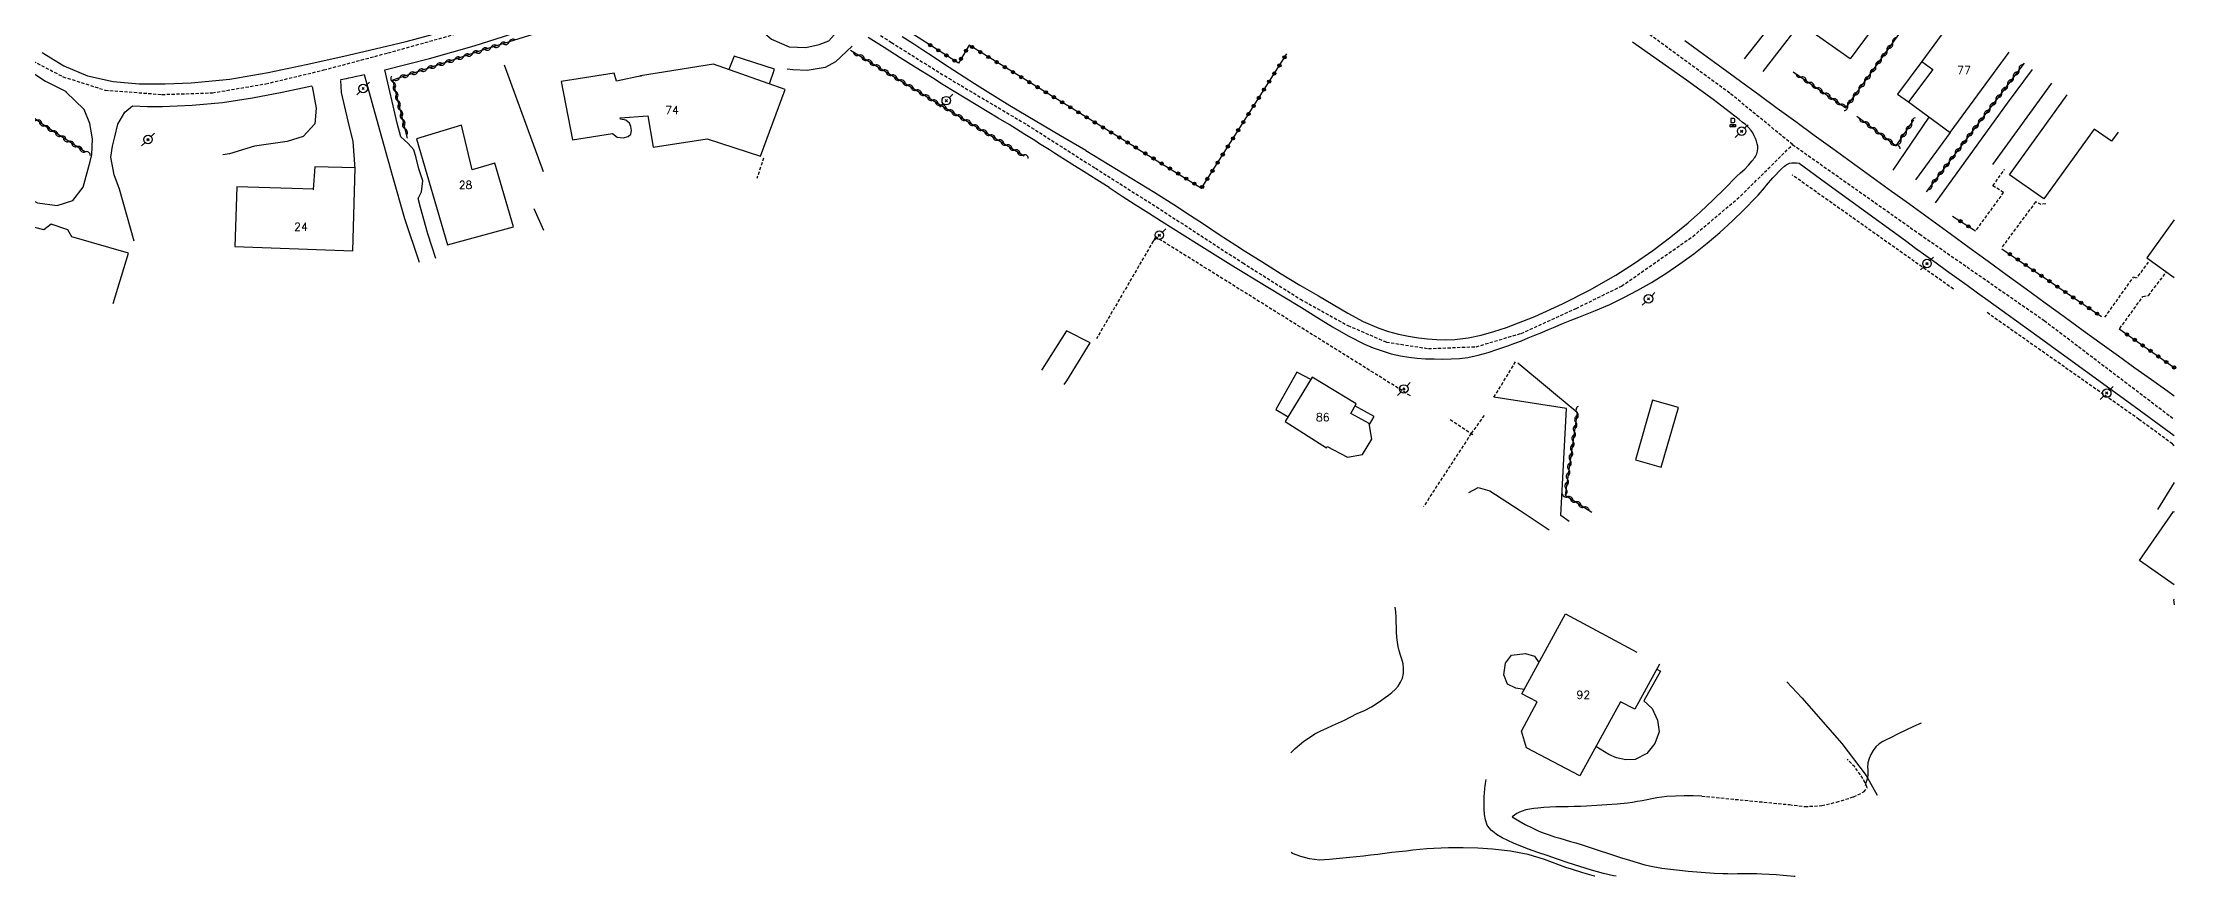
# Model space of a CAD drawing. Header units: millimetres. Extents: x 159000 to 160001, y 158000 to 159001.
# Drawn here: x 159667 to 160000.3, y 158000 to 158130.2 of the extents above; entities that cross this region are included whole.
import ezdxf
from ezdxf.enums import TextEntityAlignment as Align

# ---------------------------------------------------------------- set-up
doc = ezdxf.new("R2010")
doc.units = ezdxf.units.MM
doc.linetypes.add('DASHED', pattern=[0.75, 0.5, -0.25])
doc.layers.get('0').update_dxf_attribs({"linetype": 'CONTINUOUS'})
for name, color, linetype in [('W0001', 6, 'DASHED'), ('W0008', 7, 'CONTINUOUS'), ('W0017', 7, 'CONTINUOUS'), ('W0071', 7, 'CONTINUOUS'), ('W0101', 7, 'CONTINUOUS'), ('W0104', 1, 'CONTINUOUS'), ('W0112', 1, 'DASHED'), ('W0211', 2, 'CONTINUOUS'), ('W0300', 7, 'CONTINUOUS'), ('W0303', 7, 'CONTINUOUS'), ('W0310', 3, 'CONTINUOUS'), ('W0323', 7, 'CONTINUOUS'), ('W0438', 7, 'CONTINUOUS'), ('W0473', 7, 'CONTINUOUS'), ('W0991', 7, 'CONTINUOUS')]:
    doc.layers.add(name, color=color, linetype=linetype)
doc.styles.get("Standard").update_dxf_attribs({"font": 'romans.shx', "width": 0.85})

# ---------------------------------------------------------------- blocks, each defined once
blk = doc.blocks.new('T438')
for p, q in [((-0.4, 0.2), (0.4, 0.2)), ((-0.4, -0.2), (-0.4, 0.2)), ((0.15, 1.1), (-0.3, 1.1)), ((-0.3, 1.1), (-0.3, 0.5)), ((-0.3, 0.5), (0.15, 0.5)), ((0.3, 0.65), (0.3, 0.95)), ((0.4, 0.2), (0.4, -0.2))]:
    blk.add_line(p, q)
at = {"flags": 128}
for points in [[(-0.4, -0.2), (0.4, 0.2)], [(0.4, -0.2), (-0.4, -0.2)]]:
    blk.add_lwpolyline(points, dxfattribs=at)
for centre, major_axis, start_param, end_param in [((0.15, 0.95), (0.106, -0.106), 0.785398, 2.356194), ((0.15, 0.65), (0.106, 0.106), 3.926991, 5.497787)]:
    blk.add_ellipse(centre, major_axis=major_axis, ratio=1, start_param=start_param, end_param=end_param)
blk = doc.blocks.new('T473')
for p, q in [((-0.166667, 0.166667), (0.166667, -0.166667)), ((-0.166667, -0.166667), (0.166667, 0.166667)), ((0.500001, 0.500001), (1.000002, 1.000002)), ((-1.000002, -1.000002), (-0.500001, -0.500001))]:
    blk.add_line(p, q)
blk.add_ellipse((0, 0), major_axis=(0.471405, 0.471405), ratio=1, start_param=5.4977871438, end_param=11.780972451)
blk = doc.blocks.new('t323o')
at = {"color": 0, "linetype": 'Continuous'}
for radius in [0.25, 0.15]:
    blk.add_circle((0, 0), radius, dxfattribs=at)
blk = doc.blocks.new('t310o')
at = {"color": 0, "linetype": 'Continuous'}
for centre, start, end in [((-0.5, 0.38), 216.8699, 323.1304), ((0.5, -0.37), 36.8699, 143.1303)]:
    blk.add_arc(centre, 0.625, start, end, dxfattribs=at)

msp = doc.modelspace()

# ---------------------------------------------------------------- linework, layer by layer
at = {"layer": 'W0001'}
for points in [[(159600.54, 158171), (159620.08, 158157.8), (159633.45, 158148.38), (159643.01, 158142.65), (159652.9, 158136.23), (159660.15, 158131.26), (159665.47, 158127.37), (159670.15, 158124.92), (159676.75, 158122.82), (159685.62, 158122.15), (159693.5, 158122.4), (159701.82, 158123.81), (159710.91, 158125.98), (159720.93, 158128.64), (159731.75, 158131.66), (159745.98, 158135.63), (159756.23, 158139.19), (159768.12, 158144.71), (159776.26, 158148.2)], [(159940.36, 158114.32), (159930.54, 158122.36), (159915.3, 158133.49), (159908.77, 158138.13), (159900.46, 158144.29), (159880.7, 158158.36)], [(159776.26, 158148.2), (159779.76, 158143.61), (159791.63, 158135.49), (159799.58, 158130.26), (159808.52, 158124.67), (159820.8, 158117.4), (159831.44, 158110.62), (159840.99, 158104.58), (159854.46, 158095.84), (159863.48, 158090.16), (159870.89, 158086.06), (159876.9, 158083.46), (159883.46, 158082.45), (159890.92, 158082.74), (159897.97, 158084.82), (159906.54, 158088.72), (159913.65, 158092.21), (159924.76, 158099.96), (159932.26, 158106.29), (159940.36, 158114.32)], [(159940.36, 158114.32), (159960.22, 158100.33), (159979.68, 158086.83), (159999.36, 158071.88), (160000, 158071.4)]]:
    msp.add_lwpolyline(points, dxfattribs=at)
at = {"layer": 'W0008'}
for points in [[(159833.61, 158107.59), (159831.66, 158108.82), (159829.7, 158110.05), (159827.75, 158111.28), (159825.79, 158112.51), (159825.03, 158112.99), (159824.26, 158113.48), (159823.5, 158113.96), (159822.73, 158114.45), (159821.97, 158114.93), (159821.2, 158115.41), (159820.43, 158115.9), (159819.67, 158116.38), (159817.96, 158117.43), (159816.25, 158118.47), (159814.54, 158119.51), (159812.82, 158120.55), (159811.11, 158121.59), (159809.39, 158122.63), (159807.68, 158123.67), (159805.98, 158124.72), (159803.46, 158126.29), (159800.94, 158127.88), (159798.43, 158129.47), (159795.93, 158131.06)], [(159829.94, 158113.39), (159825.97, 158115.68), (159822.02, 158118.01), (159818.1, 158120.37), (159814.2, 158122.77), (159812.57, 158123.8), (159810.95, 158124.84), (159809.34, 158125.88), (159807.73, 158126.94), (159806.12, 158128), (159804.51, 158129.05), (159802.9, 158130.1), (159801.28, 158131.13)], [(159829.94, 158113.39), (159833.54, 158111.22), (159837.14, 158109.03), (159840.71, 158106.82), (159844.27, 158104.58), (159845.59, 158103.73), (159846.9, 158102.88), (159848.2, 158102.02), (159849.5, 158101.15), (159850.8, 158100.29), (159852.1, 158099.43), (159853.41, 158098.58), (159854.72, 158097.74), (159857.59, 158095.93), (159860.47, 158094.14), (159863.37, 158092.38), (159866.3, 158090.67), (159868.6, 158089.33), (159870.9, 158087.97), (159873.26, 158086.7), (159875.72, 158085.63), (159877.24, 158085.12), (159878.79, 158084.72), (159880.36, 158084.4), (159881.94, 158084.15), (159883.35, 158083.97), (159884.77, 158083.85), (159886.2, 158083.8), (159887.62, 158083.87), (159889.68, 158084.14), (159891.71, 158084.56), (159893.71, 158085.1), (159895.68, 158085.74), (159900.1, 158087.45), (159904.42, 158089.42), (159908.63, 158091.59), (159912.74, 158093.93), (159915.69, 158095.79), (159918.55, 158097.78), (159921.32, 158099.88), (159924.03, 158102.07), (159926, 158103.81), (159927.9, 158105.62), (159929.76, 158107.48), (159931.62, 158109.33), (159932.25, 158109.91), (159932.88, 158110.5), (159933.49, 158111.1), (159934.05, 158111.77), (159934.18, 158111.94), (159934.31, 158112.12), (159934.44, 158112.3), (159934.56, 158112.48), (159934.67, 158112.68), (159934.77, 158112.88), (159934.85, 158113.09), (159934.9, 158113.31), (159934.94, 158113.7), (159934.91, 158114.09), (159934.84, 158114.46), (159934.74, 158114.83), (159934.58, 158115.28), (159934.38, 158115.71), (159934.15, 158116.13), (159933.88, 158116.52), (159933.46, 158117), (159932.99, 158117.43), (159932.5, 158117.83), (159932.01, 158118.22), (159927.95, 158121.38), (159923.77, 158124.39), (159919.55, 158127.34), (159915.36, 158130.33)], [(160000, 158074.99), (159998.98, 158075.73), (159996.41, 158077.56), (159993.84, 158079.4), (159991.28, 158081.24), (159988.72, 158083.08), (159985.75, 158085.24), (159982.78, 158087.4), (159979.81, 158089.56), (159976.85, 158091.72), (159973.88, 158093.89), (159970.91, 158096.05), (159967.95, 158098.21), (159964.98, 158100.37), (159962.69, 158102.03), (159960.4, 158103.69), (159958.1, 158105.35), (159955.81, 158107.01), (159953.52, 158108.67), (159951.23, 158110.33), (159948.94, 158111.99), (159946.65, 158113.66), (159943.76, 158115.76), (159940.87, 158117.86), (159937.98, 158119.97), (159935.09, 158122.08), (159932.2, 158124.18), (159929.31, 158126.29), (159926.42, 158128.39), (159923.53, 158130.5)], [(159909.57, 158088.38), (159911.82, 158089.36), (159914.02, 158090.41), (159916.19, 158091.55), (159918.31, 158092.77), (159920.57, 158094.18), (159922.77, 158095.68), (159924.92, 158097.26), (159927.01, 158098.9), (159929, 158100.6), (159930.93, 158102.36), (159932.8, 158104.18), (159934.62, 158106.05), (159934.97, 158106.42), (159935.31, 158106.8), (159935.64, 158107.19), (159935.97, 158107.58), (159936.29, 158107.97), (159936.62, 158108.36), (159936.95, 158108.75), (159937.3, 158109.13), (159937.73, 158109.6), (159938.16, 158110.08), (159938.62, 158110.54), (159939.12, 158110.96), (159939.3, 158111.09), (159939.48, 158111.21), (159939.68, 158111.31), (159939.9, 158111.39), (159940.26, 158111.46), (159940.63, 158111.49), (159941, 158111.47), (159941.37, 158111.4)], [(159941.37, 158111.4), (159945.52, 158108.37), (159949.66, 158105.35), (159953.82, 158102.33), (159957.98, 158099.31), (159959.59, 158098.15), (159961.2, 158096.99), (159962.81, 158095.82), (159964.42, 158094.66), (159966.04, 158093.5), (159967.65, 158092.34), (159969.26, 158091.18), (159970.87, 158090.02), (159978.5, 158084.5), (159986.12, 158078.98), (159993.73, 158073.46), (160000, 158068.89)], [(159833.61, 158107.59), (159835.65, 158106.27), (159837.68, 158104.95), (159839.73, 158103.65), (159841.78, 158102.35), (159847.22, 158098.94), (159852.67, 158095.55), (159858.14, 158092.19), (159863.63, 158088.87), (159866.05, 158087.38), (159868.47, 158085.87), (159870.93, 158084.42), (159873.49, 158083.15), (159874.85, 158082.58), (159876.24, 158082.08), (159877.65, 158081.65), (159879.09, 158081.31), (159880.4, 158081.09), (159881.72, 158080.94), (159883.04, 158080.86), (159884.36, 158080.82), (159885.68, 158080.8), (159887, 158080.82), (159888.32, 158080.9), (159889.64, 158081.06), (159891.23, 158081.4), (159892.8, 158081.85), (159894.34, 158082.36), (159895.87, 158082.89), (159896.95, 158083.28), (159898.01, 158083.68), (159899.07, 158084.11), (159900.12, 158084.54), (159901.17, 158084.98), (159902.22, 158085.42), (159903.27, 158085.86), (159904.32, 158086.29), (159905.64, 158086.81), (159906.95, 158087.34), (159908.26, 158087.86), (159909.57, 158088.38)]]:
    msp.add_lwpolyline(points, dxfattribs=at)
at = {"layer": 'W0017'}
for points in [[(159778.14, 158139.34), (159777.38, 158137.24), (159777.34, 158135.42), (159777.95, 158133.3), (159780.82, 158130.81), (159783.61, 158129.58), (159786.22, 158129.48), (159788.3, 158129.93), (159789.81, 158130.55), (159791.06, 158131.92)], [(159655.25, 158132.42), (159654.04, 158131.95), (159652.92, 158130.96), (159652.41, 158129.13), (159651.61, 158125.96), (159650.66, 158123.29), (159650.29, 158120.76), (159650.65, 158118.11), (159652.3, 158114.33), (159654.92, 158111.39), (159658.95, 158108.61), (159662.71, 158106.81), (159666.18, 158105.2), (159669.23, 158104.79), (159671.67, 158105.57), (159673.3, 158107.65), (159674.42, 158111.7), (159674.64, 158112.78), (159674.75, 158115.23), (159674.33, 158117.6), (159673.49, 158119.79), (159670.62, 158122.57)], [(159938.52, 158134.93), (159932.82, 158127.73)], [(159941.22, 158132.89), (159935.73, 158125.75)], [(159793.44, 158129.71), (159790.85, 158127.25), (159789.23, 158126.37), (159786.39, 158125.87), (159784.17, 158125.97), (159783.29, 158126.08)], [(159717.19, 158125.26), (159719.33, 158117.55), (159721.6, 158109.52), (159723.5, 158102.76), (159725.8, 158095.94)], [(159728.38, 158096.5), (159727.18, 158100.39), (159726.03, 158104.5), (159725.67, 158105.91), (159726.17, 158106.92), (159726.36, 158108.63), (159725.75, 158110.53), (159725.34, 158112.26), (159724.99, 158113.51), (159724.06, 158114.51), (159722.96, 158115.55), (159722.34, 158117.67), (159720.45, 158126.01)], [(159962.7, 158105.23), (159973.94, 158120.78), (159977.86, 158126.06)], [(159709.1, 158123.37), (159709.72, 158120.03), (159709.52, 158117.58), (159707.67, 158115.56), (159705.2, 158114.78), (159700.09, 158114.07), (159696.17, 158112.86), (159695.12, 158112.69)], [(159713.53, 158124.31), (159713.64, 158122.43), (159714.65, 158117.98), (159715.42, 158114.8), (159715.77, 158110.53)], [(159681.29, 158099.23), (159679.01, 158107.37), (159678.16, 158109.58), (159677.64, 158112.33), (159677.91, 158114.08), (159678.23, 158115.55), (159678.74, 158117.51), (159679.84, 158119.4), (159681.03, 158120.37)], [(159956.1, 158110.34), (159961.71, 158118.61)], [(159964.98, 158116.22), (159959.55, 158108.83)], [(159905.47, 158055.42), (159904.18, 158056.36), (159905.03, 158073.07), (159893.69, 158074.84)], [(159889.79, 158059.97), (159891.22, 158060.72), (159893.05, 158060.22), (159897.8, 158057.17), (159902.36, 158054.13)], [(160000, 158061.52), (159997.35, 158057.29)]]:
    msp.add_lwpolyline(points, dxfattribs=at)
at = {"layer": 'W0071'}
for points in [[(159666.89, 158128.69), (159670.31, 158126.62), (159674, 158125.08), (159678, 158124.16), (159682.07, 158123.8), (159686.14, 158123.8), (159690.16, 158123.97), (159696.22, 158124.56), (159702.21, 158125.59), (159708.14, 158126.85), (159714.05, 158128.15), (159718.92, 158129.25), (159723.76, 158130.43), (159728.59, 158131.72), (159733.38, 158133.1), (159737.92, 158134.52), (159742.43, 158136.05), (159746.91, 158137.64), (159751.38, 158139.25), (159753.44, 158140), (159755.5, 158140.76), (159757.54, 158141.54), (159759.59, 158142.34)], [(159720.45, 158126.01), (159723.95, 158126.87), (159727.44, 158127.78), (159730.92, 158128.74), (159734.38, 158129.74), (159738.97, 158131.18), (159743.52, 158132.72), (159748.04, 158134.33), (159752.56, 158135.95), (159754.65, 158136.71), (159756.73, 158137.49), (159758.8, 158138.28), (159760.87, 158139.08)], [(159655.25, 158132.42), (159658.51, 158130.27), (159661.45, 158128.25), (159664.39, 158126.18), (159667.42, 158124.23), (159670.64, 158122.6)], [(159713.53, 158124.46), (159713.85, 158124.53), (159714.16, 158124.59), (159714.47, 158124.66), (159714.79, 158124.73), (159715.39, 158124.86), (159715.99, 158124.99), (159716.59, 158125.12), (159717.19, 158125.26)], [(159681.04, 158120.36), (159683.37, 158120.28), (159685.7, 158120.29), (159688.02, 158120.37), (159690.34, 158120.48), (159695.07, 158120.89), (159699.76, 158121.6), (159704.42, 158122.49), (159709.04, 158123.48)], [(159912.79, 158000), (159912.4, 158000.08), (159910.82, 158000.44), (159908.96, 158000.95), (159907.12, 158001.52), (159905.3, 158002.12), (159903.47, 158002.74), (159902.01, 158003.23), (159900.55, 158003.72), (159899.11, 158004.25), (159897.67, 158004.82), (159896.77, 158005.19), (159895.86, 158005.58), (159894.97, 158006.02), (159894.13, 158006.55), (159893.72, 158006.85), (159893.31, 158007.18), (159892.95, 158007.56), (159892.66, 158008.01), (159892.37, 158008.82), (159892.24, 158009.68), (159892.2, 158010.54), (159892.18, 158011.37), (159892.17, 158011.68), (159892.17, 158011.99), (159892.18, 158012.3), (159892.2, 158012.6), (159892.22, 158012.91), (159892.25, 158013.21), (159892.28, 158013.52), (159892.31, 158013.83), (159892.35, 158014.16), (159892.39, 158014.49), (159892.44, 158014.81), (159892.5, 158015.14)], [(159896.57, 158009.29), (159897.58, 158008.67), (159898.61, 158008.09), (159899.67, 158007.56), (159900.74, 158007.07), (159901.55, 158006.75), (159902.36, 158006.46), (159903.19, 158006.19), (159904.01, 158005.94), (159904.84, 158005.7), (159905.67, 158005.46), (159906.5, 158005.22), (159907.32, 158004.96), (159908.11, 158004.7), (159908.9, 158004.44), (159909.69, 158004.18), (159910.48, 158003.92), (159911.27, 158003.66), (159912.06, 158003.4), (159912.86, 158003.15), (159913.65, 158002.91), (159914.87, 158002.53), (159916.08, 158002.16), (159917.3, 158001.82), (159918.54, 158001.53), (159919.92, 158001.29), (159921.3, 158001.11), (159922.68, 158000.97), (159924.07, 158000.83), (159925.42, 158000.71), (159926.78, 158000.6), (159928.13, 158000.51), (159929.49, 158000.44), (159930.25, 158000.42), (159931.01, 158000.41), (159931.77, 158000.42), (159932.52, 158000.43), (159933.28, 158000.43), (159934.04, 158000.44), (159934.8, 158000.43), (159935.56, 158000.41), (159936.68, 158000.35), (159937.79, 158000.28), (159938.91, 158000.19), (159940.03, 158000.08), (159940.6, 158000.02), (159940.77, 158000)]]:
    msp.add_lwpolyline(points, dxfattribs=at)
at = {"layer": 'W0101'}
for points in [[(159955.94, 158136.55), (159949.35, 158127.69), (159941.81, 158133.05), (159941.51, 158132.66), (159938.37, 158135.05), (159942.95, 158141.2), (159950.02, 158136.06), (159952.2, 158139.27)], [(159782.99, 158122.94), (159771.78, 158126.9), (159760.37, 158125.04), (159760.54, 158125.05), (159756.63, 158124.24), (159756.25, 158125.49), (159747.98, 158124.15), (159749.74, 158115.04), (159756.02, 158116.07), (159756.03, 158116.07), (159756.74, 158115.5), (159757.65, 158115.35), (159758.44, 158115.58), (159758.87, 158115.92), (159758.95, 158116.52), (159758.89, 158117.13), (159758.65, 158117.64), (159758.08, 158118.14), (159757.26, 158118.29), (159757.2, 158118.51), (159761.52, 158118.8), (159761.53, 158118.8), (159762.38, 158113.93), (159770.79, 158115.24), (159779.11, 158112.5)], [(159725.38, 158115.23), (159730.21, 158098.64), (159740.52, 158101.48), (159737.6, 158111.4), (159734.1, 158110.35), (159732.44, 158117.37)], [(159709.34, 158107.35), (159697.32, 158107.73), (159697, 158098.4), (159715.45, 158097.72), (159715.78, 158110.71), (159709.48, 158110.86), (159709.24, 158107.32)], [(159865.33, 158077.97), (159861.11, 158071.06), (159867.55, 158066.96), (159867.66, 158067.17), (159870.82, 158065.48), (159873.18, 158065.89), (159874.65, 158068.29), (159874.22, 158070.74), (159871.36, 158072.3), (159872.2, 158073.83)]]:
    msp.add_lwpolyline(points, close=True, dxfattribs=at)
for points in [[(159966.02, 158134.73), (159960.54, 158127.3), (159962.25, 158126.06), (159958.45, 158120.99), (159964.98, 158116.22), (159974.19, 158128.74)], [(159991.21, 158116.27), (159990.17, 158114.86), (159987.46, 158116.74), (159987.47, 158116.74), (159979.6, 158105.82), (159974.26, 158109.58), (159983.27, 158122.09)], [(159677.99, 158089.51), (159680.41, 158097.36), (159671.52, 158099.92), (159671.53, 158099.92), (159670.89, 158101), (159668.31, 158101.89), (159667.14, 158101.02), (159659.31, 158103.05), (159657.64, 158097.39), (159652.02, 158099.24), (159651.79, 158098.31)], [(160000, 158102.55), (159995.7, 158096.65), (160000, 158093.54)], [(160000, 158045.54), (159994.57, 158049.32), (159999.87, 158057.01)], [(159999.87, 158057.01), (160000, 158056.92)], [(159919.58, 158033.14), (159915.72, 158026.09), (159913.48, 158027.25), (159907.12, 158015.7), (159898.79, 158020.1), (159898, 158022.67), (159900.48, 158027.26), (159898.08, 158028.53), (159904.9, 158041.02), (159916.05, 158035.03)]]:
    msp.add_lwpolyline(points, dxfattribs=at)
at = {"layer": 'W0104'}
for points in [[(159780.51, 158123.81), (159781.29, 158126.09), (159775, 158128.14), (159774.2, 158126.05)], [(159960.54, 158127.3), (159956.73, 158122.17), (159958.45, 158120.99)], [(159826.93, 158085.2), (159823.12, 158079.21), (159823.04, 158079.06)], [(159826.57, 158076.82), (159826.96, 158077.4), (159830.64, 158083.37), (159826.93, 158085.2)], [(159865.11, 158077.61), (159862.93, 158078.78), (159859.62, 158072.92), (159861.57, 158071.8)], [(159874.25, 158070.6), (159874.99, 158071.83), (159872, 158073.48)], [(160000, 158043.25), (159999.86, 158043.22), (160000, 158042.39)], [(159898.45, 158029.21), (159897.14, 158029.39), (159895.85, 158030.04), (159895.27, 158031.47), (159895.52, 158033.31), (159896.45, 158034.53), (159898.66, 158034.82), (159900.04, 158034.37), (159900.74, 158033.42)], [(159919.15, 158032.35), (159919.74, 158032.06), (159917.13, 158027.42), (159918.45, 158026.2), (159919.24, 158024.42), (159919.5, 158022.55), (159918.85, 158020.74), (159917.6, 158019.2), (159915.79, 158018.24), (159914.33, 158018.18), (159912.84, 158018.51), (159911.65, 158019.02), (159909.63, 158020.26)]]:
    msp.add_lwpolyline(points, dxfattribs=at)
msp.add_lwpolyline([(159918.49, 158074.39), (159915.8, 158065.09), (159919.83, 158063.92), (159922.52, 158073.22)], close=True, dxfattribs=at)
at = {"layer": 'W0112'}
for points in [[(159779.61, 158112.22), (159778.57, 158109.04)], [(159965.5, 158091.73), (159940.3, 158109.57)], [(159969.11, 158101.01), (159973.33, 158106.82), (159971.66, 158107.88), (159973.49, 158110.46)], [(159979.93, 158105.04), (159979.22, 158104.98), (159978.48, 158105.3), (159978.32, 158105.36), (159973.12, 158098.36)], [(159840.86, 158099.89), (159831.61, 158083.98)], [(159880.65, 158075.08), (159840.87, 158099.89)], [(159995.93, 158095.97), (159994.08, 158093.43), (159993.62, 158093.61)], [(159989.15, 158087.33), (159993.62, 158093.61)], [(159991.48, 158085.57), (159995.1, 158090.59), (159995.95, 158090.73), (159998.78, 158094.42)], [(160000, 158067.27), (159999.7, 158067.55), (159994.48, 158071.39), (159970.55, 158088.2)], [(159893.69, 158074.84), (159897.22, 158080.59)], [(159892.18, 158072.01), (159890.13, 158069.16), (159882.72, 158057.79)], [(159890.42, 158068.96), (159886.64, 158071.47)], [(159926.19, 158012.54), (159939.87, 158011.2), (159942.28, 158010.9), (159944.93, 158011.05), (159947.22, 158011.59), (159949.89, 158012.42), (159951.5, 158013.2), (159952.01, 158013.81), (159951.71, 158014.63), (159950.96, 158015.85), (159950.08, 158017.08), (159948.89, 158018.3)]]:
    msp.add_lwpolyline(points, dxfattribs=at)
at = {"layer": 'W0211'}
for points in [[(159862, 158019.29), (159862.65, 158019.95), (159864.03, 158021.11), (159864.87, 158021.71), (159865.75, 158022.24), (159866.65, 158022.73), (159867.58, 158023.17), (159868.5, 158023.58), (159869.43, 158024), (159870.36, 158024.42), (159871.27, 158024.88), (159872.36, 158025.42), (159873.48, 158025.93), (159874.58, 158026.49), (159875.62, 158027.16), (159876.16, 158027.54), (159876.71, 158027.92), (159877.25, 158028.31), (159877.77, 158028.72), (159878.29, 158029.19), (159878.75, 158029.73), (159879.13, 158030.32), (159879.41, 158030.97), (159879.58, 158031.71), (159879.59, 158032.45), (159879.5, 158033.19), (159879.33, 158033.9), (159879.13, 158034.56), (159878.92, 158035.22), (159878.74, 158035.9), (159878.63, 158036.59), (159878.56, 158037.37), (159878.51, 158038.16), (159878.48, 158038.94), (159878.45, 158039.73), (159878.42, 158040.51), (159878.37, 158041.3), (159878.3, 158042.06)], [(159960.46, 158023.92), (159959.26, 158023.39), (159958.04, 158022.84), (159956.84, 158022.27), (159955.66, 158021.66), (159955.07, 158021.36), (159954.46, 158021.06), (159953.88, 158020.7), (159953.37, 158020.25), (159952.94, 158019.68), (159952.59, 158019.05), (159952.34, 158018.39), (159952.14, 158017.71), (159952.1, 158017.47), (159952.09, 158017.23), (159952.09, 158017), (159952.11, 158016.76), (159952.13, 158016.53), (159952.14, 158016.29), (159952.14, 158016.06), (159952.12, 158015.82), (159952.05, 158015.41), (159951.95, 158015), (159951.83, 158014.6), (159951.68, 158014.21)], [(159926.19, 158012.54), (159924.82, 158012.59), (159923.45, 158012.59), (159922.09, 158012.54), (159920.72, 158012.45), (159919.95, 158012.36), (159919.17, 158012.25), (159918.4, 158012.11), (159917.64, 158011.97), (159916.87, 158011.82), (159916.1, 158011.68), (159915.33, 158011.55), (159914.56, 158011.44), (159912.96, 158011.27), (159911.36, 158011.15), (159909.76, 158011.04), (159908.16, 158010.95), (159907.21, 158010.91), (159906.25, 158010.89), (159905.3, 158010.88), (159904.35, 158010.87), (159903.39, 158010.85), (159902.44, 158010.82), (159901.49, 158010.77), (159900.54, 158010.67), (159899.92, 158010.6), (159899.31, 158010.51), (159898.71, 158010.38), (159898.11, 158010.2), (159897.7, 158010.02), (159897.3, 158009.8), (159896.92, 158009.56), (159896.56, 158009.28)], [(159909.49, 158000), (159909.42, 158000.02), (159907.61, 158000.56), (159905.8, 158001.12), (159904.95, 158001.4), (159904.11, 158001.69), (159903.28, 158002), (159902.44, 158002.31), (159901.61, 158002.61), (159900.76, 158002.9), (159899.91, 158003.16), (159899.05, 158003.39), (159897.67, 158003.69), (159896.29, 158003.93), (159894.9, 158004.11), (159893.5, 158004.25), (159891.2, 158004.39), (159888.9, 158004.45), (159886.6, 158004.43), (159884.3, 158004.36), (159883.22, 158004.3), (159882.13, 158004.19), (159881.05, 158004.07), (159879.97, 158003.95), (159878.86, 158003.83), (159877.75, 158003.7), (159876.65, 158003.56), (159875.55, 158003.41), (159874.44, 158003.28), (159873.34, 158003.15), (159872.23, 158003.03), (159871.12, 158002.94), (159869.59, 158002.79), (159868.04, 158002.61), (159866.46, 158002.55), (159864.89, 158002.73), (159863.55, 158003.09), (159862.25, 158003.59), (159862.04, 158003.71)]]:
    msp.add_lwpolyline(points, dxfattribs=at)
at = {"layer": 'W0300'}
for points in [[(159739.09, 158126.77), (159745.16, 158110.12)], [(159743.72, 158104.31), (159745.22, 158100.95)], [(159939.44, 158030.4), (159941.79, 158027.88), (159948.08, 158020.73), (159951.84, 158015.74), (159953.56, 158012.67)]]:
    msp.add_lwpolyline(points, dxfattribs=at)
at = {"layer": 'W0303'}
for points in [[(159980.79, 158123.91), (159971.57, 158111.23)], [(159897.44, 158080.2), (159906.73, 158072.51)]]:
    msp.add_lwpolyline(points, dxfattribs=at)
at = {"layer": 'W0310'}
for points in [[(159772.45, 158141.11), (159758.98, 158136.33), (159736.02, 158129.17), (159721.66, 158124.4), (159723.94, 158115.33)], [(159940.46, 158125.7), (159948.69, 158120.04), (159961.6, 158137.97)], [(159793.2, 158129.05), (159820.33, 158112.54)], [(159673.67, 158113.14), (159667.38, 158117.19), (159658.46, 158123.57), (159654.17, 158126.52), (159652.37, 158125.8)], [(159976.52, 158127.04), (159961.24, 158106.91)], [(159950.38, 158118.74), (159956.57, 158114.1), (159959.33, 158118.18)], [(159906.72, 158072.52), (159904.81, 158059.54), (159909.01, 158056.87)]]:
    msp.add_lwpolyline(points, dxfattribs=at)
at = {"layer": 'W0323'}
for points in [[(159837.97, 158113.72), (159811.74, 158129.83), (159810.04, 158127.05), (159786.13, 158142.29), (159783.35, 158144.1), (159782.41, 158146.29), (159782.34, 158147.45)], [(159837.97, 158113.72), (159848.02, 158107.53), (159861.34, 158128.49)], [(159965.33, 158103.15), (159968.95, 158100.83)], [(159973.06, 158098.05), (159988.61, 158087.44)], [(159991.37, 158085.53), (160000, 158079.47)]]:
    msp.add_lwpolyline(points, dxfattribs=at)

# ---------------------------------------------------------------- block references
at = {"layer": 'W0310'}
for p, rotation in [((159732.72, 158128.07), 198.3714585749115), ((159734.14, 158128.55), 198.3714585749115), ((159735.57, 158129.02), 198.3714585749115), ((159737, 158129.47), 197.3297229186163), ((159738.43, 158129.92), 197.3297229186163), ((159739.86, 158130.37), 197.3297229186163), ((159794.48, 158128.27), 328.6879207011353), ((159954.25, 158127.76), 54.2551254255103), ((159955.13, 158128.98), 54.2551254255103), ((159956, 158130.19), 54.2551254255103), ((159722.75, 158124.76), 198.3714585749115), ((159724.18, 158125.24), 198.3714585749115), ((159725.6, 158125.71), 198.3714585749115), ((159727.03, 158126.18), 198.3714585749115), ((159728.45, 158126.66), 198.3714585749115), ((159729.87, 158127.13), 198.3714585749115), ((159731.3, 158127.6), 198.3714585749115), ((159795.76, 158127.49), 328.6879207011353), ((159797.04, 158126.71), 328.6879207011353), ((159798.32, 158125.93), 328.6879207011353), ((159799.6, 158125.15), 328.6879207011353), ((159941.7, 158124.85), 325.479363365156), ((159952.5, 158125.32), 54.2551254255103), ((159953.37, 158126.54), 54.2551254255103), ((159974.84, 158124.83), 232.7936524036935), ((159975.75, 158126.02), 232.7936524036935), ((159721.75, 158124.06), 284.1209630987555), ((159722.11, 158122.61), 284.1209630987555), ((159722.48, 158121.15), 284.1209630987555), ((159800.89, 158124.37), 328.6879207011353), ((159802.17, 158123.59), 328.6879207011353), ((159803.45, 158122.81), 328.6879207011353), ((159804.73, 158122.03), 328.6879207011353), ((159806.01, 158121.25), 328.6879207011353), ((159942.93, 158124), 325.479363365156), ((159944.17, 158123.15), 325.479363365156), ((159945.41, 158122.3), 325.479363365156), ((159946.64, 158121.45), 325.479363365156), ((159949.87, 158121.67), 54.2551254255103), ((159950.74, 158122.89), 54.2551254255103), ((159951.62, 158124.11), 54.2551254255103), ((159972.12, 158121.24), 232.7936524036935), ((159973.03, 158122.44), 232.7936524036935), ((159973.94, 158123.63), 232.7936524036935), ((159666.07, 158118.13), 144.444096041327), ((159722.85, 158119.7), 284.1209630987555), ((159723.21, 158118.24), 284.1209630987555), ((159807.29, 158120.47), 328.6879207011353), ((159808.57, 158119.69), 328.6879207011353), ((159809.86, 158118.91), 328.6879207011353), ((159811.14, 158118.13), 328.6879207011353), ((159947.88, 158120.6), 325.479363365156), ((159948.99, 158120.45), 54.2551254255103), ((159951.58, 158117.84), 323.149381877527), ((159958.96, 158117.64), 55.9454686278829), ((159969.4, 158117.66), 232.7936524036935), ((159970.31, 158118.85), 232.7936524036935), ((159971.21, 158120.05), 232.7936524036935), ((159667.29, 158117.25), 144.444096041327), ((159668.55, 158116.44), 147.1828746875115), ((159669.81, 158115.62), 147.1828746875115), ((159671.07, 158114.81), 147.1828746875115), ((159723.58, 158116.79), 284.1209630987555), ((159812.42, 158117.35), 328.6879207011353), ((159813.7, 158116.57), 328.6879207011353), ((159814.98, 158115.79), 328.6879207011353), ((159816.26, 158115.02), 328.6879207011353), ((159952.78, 158116.94), 323.149381877527), ((159953.98, 158116.04), 323.149381877527), ((159955.18, 158115.14), 323.149381877527), ((159957.28, 158115.16), 55.9454686278829), ((159958.12, 158116.4), 55.9454686278829), ((159967.59, 158115.27), 232.7936524036935), ((159968.49, 158116.46), 232.7936524036935), ((159672.33, 158114), 147.1828746875115), ((159673.59, 158113.18), 147.1828746875115), ((159817.54, 158114.24), 328.6879207011353), ((159818.83, 158113.46), 328.6879207011353), ((159820.11, 158112.68), 328.6879207011353), ((159956.38, 158114.24), 323.149381877527), ((159964.87, 158111.68), 232.7936524036935), ((159965.77, 158112.88), 232.7936524036935), ((159966.68, 158114.07), 232.7936524036935), ((159962.14, 158108.1), 232.7936524036935), ((159963.05, 158109.3), 232.7936524036935), ((159963.96, 158110.49), 232.7936524036935), ((159906.49, 158070.94), 261.6254779550457), ((159906.7, 158072.42), 261.6254779550457), ((159906.05, 158067.97), 261.6254779550457), ((159906.27, 158069.45), 261.6254779550457), ((159905.61, 158065), 261.6254779550457), ((159905.83, 158066.48), 261.6254779550457), ((159905.18, 158062.03), 261.6254779550457), ((159905.39, 158063.52), 261.6254779550457), ((159905.21, 158059.28), 327.6228236333372), ((159904.96, 158060.55), 261.6254779550457), ((159906.48, 158058.48), 327.6228236333372), ((159907.74, 158057.67), 327.6228236333372)]:
    msp.add_blockref('t310o', p, dxfattribs=dict(at, rotation=rotation))
at = {"layer": 'W0323'}
for p, rotation in [((159805.64, 158129.85), 147.4878985406797), ((159806.9, 158129.05), 147.4878985406797), ((159808.17, 158128.24), 147.4878985406797), ((159811.23, 158128.99), 238.5662707502416), ((159812.18, 158129.56), 148.4376216541528), ((159813.46, 158128.77), 148.4376216541528), ((159809.43, 158127.43), 147.4878985406797), ((159810.45, 158127.71), 238.5662707502416), ((159814.74, 158127.99), 148.4376216541528), ((159816.02, 158127.2), 148.4376216541528), ((159817.3, 158126.42), 148.4376216541528), ((159818.57, 158125.63), 148.4376216541528), ((159859.39, 158125.42), 57.5534244133266), ((159860.2, 158126.68), 57.5534244133266), ((159861, 158127.95), 57.5534244133266), ((159819.85, 158124.85), 148.4376216541528), ((159821.13, 158124.06), 148.4376216541528), ((159822.41, 158123.28), 148.4376216541528), ((159823.69, 158122.49), 148.4376216541528), ((159824.96, 158121.71), 148.4376216541528), ((159856.98, 158121.62), 57.5534244133266), ((159857.78, 158122.89), 57.5534244133266), ((159858.59, 158124.15), 57.5534244133266), ((159826.24, 158120.92), 148.4376216541528), ((159827.52, 158120.14), 148.4376216541528), ((159828.8, 158119.35), 148.4376216541528), ((159830.08, 158118.57), 148.4376216541528), ((159855.37, 158119.09), 57.5534244133266), ((159856.17, 158120.35), 57.5534244133266), ((159831.35, 158117.78), 148.4376216541528), ((159832.63, 158117), 148.4376216541528), ((159833.91, 158116.21), 148.4376216541528), ((159835.19, 158115.43), 148.4376216541528), ((159852.95, 158115.29), 57.5534244133266), ((159853.76, 158116.56), 57.5534244133266), ((159854.56, 158117.82), 57.5534244133266), ((159836.47, 158114.64), 148.4376216541528), ((159837.75, 158113.86), 148.4376216541528), ((159839.25, 158112.93), 328.363558084634), ((159840.53, 158112.15), 328.363558084634), ((159851.34, 158112.76), 57.5534244133266), ((159852.15, 158114.02), 57.5534244133266), ((159841.8, 158111.36), 328.363558084634), ((159843.08, 158110.57), 328.363558084634), ((159844.36, 158109.79), 328.363558084634), ((159845.63, 158109), 328.363558084634), ((159848.93, 158108.96), 57.5534244133266), ((159849.74, 158110.23), 57.5534244133266), ((159850.54, 158111.49), 57.5534244133266), ((159846.91, 158108.21), 328.363558084634), ((159848.13, 158107.7), 57.5534244133266), ((159966.59, 158102.34), 327.4103606577618), ((159967.85, 158101.54), 327.4103606577618), ((159974.3, 158097.2), 325.7028330584792), ((159975.54, 158096.36), 325.7028330584792), ((159976.78, 158095.51), 325.7028330584792), ((159978.01, 158094.67), 325.7028330584792), ((159979.25, 158093.82), 325.7028330584792), ((159980.49, 158092.98), 325.7028330584792), ((159981.73, 158092.13), 325.7028330584792), ((159982.97, 158091.29), 325.7028330584792), ((159984.21, 158090.44), 325.7028330584792), ((159985.45, 158089.6), 325.7028330584792), ((159986.69, 158088.75), 325.7028330584792), ((159987.93, 158087.91), 325.7028330584792), ((159992.6, 158084.66), 324.9597659176804), ((159993.82, 158083.8), 324.9597659176804), ((159995.05, 158082.94), 324.9597659176804), ((159996.28, 158082.08), 324.9597659176804), ((159997.51, 158081.22), 324.9597659176804), ((159998.74, 158080.36), 324.9597659176804), ((159999.96, 158079.5), 324.9597659176804)]:
    msp.add_blockref('t323o', p, dxfattribs=dict(at, rotation=rotation))
at = {"layer": 'W0438'}
msp.add_blockref('T438', (159931.02, 158117.28), dxfattribs=at)
at = {"layer": 'W0473'}
for p in [(159717.04, 158123.08), (159808.15, 158121.18), (159683.44, 158115.1), (159932.41, 158116.42), (159841.43, 158100.16), (159961.36, 158095.74), (159917.86, 158090.21), (159879.64, 158076.14), (159989.44, 158075.5)]:
    msp.add_blockref('T473', p, dxfattribs=at)

# ---------------------------------------------------------------- texts
at = {"layer": 'W0991'}
for s, p in [('77', (159967.14, 158125.93)), ('74', (159765.31, 158119.7)), ('28', (159733.04, 158108.01)), ('24', (159707.34, 158101.49)), ('86', (159866.97, 158071.73)), ('92', (159907.68, 158028.36))]:
    msp.add_text(s, height=1.25, dxfattribs=at).set_placement(p, align=Align.MIDDLE_CENTER)

doc.saveas('drawing.dxf')
